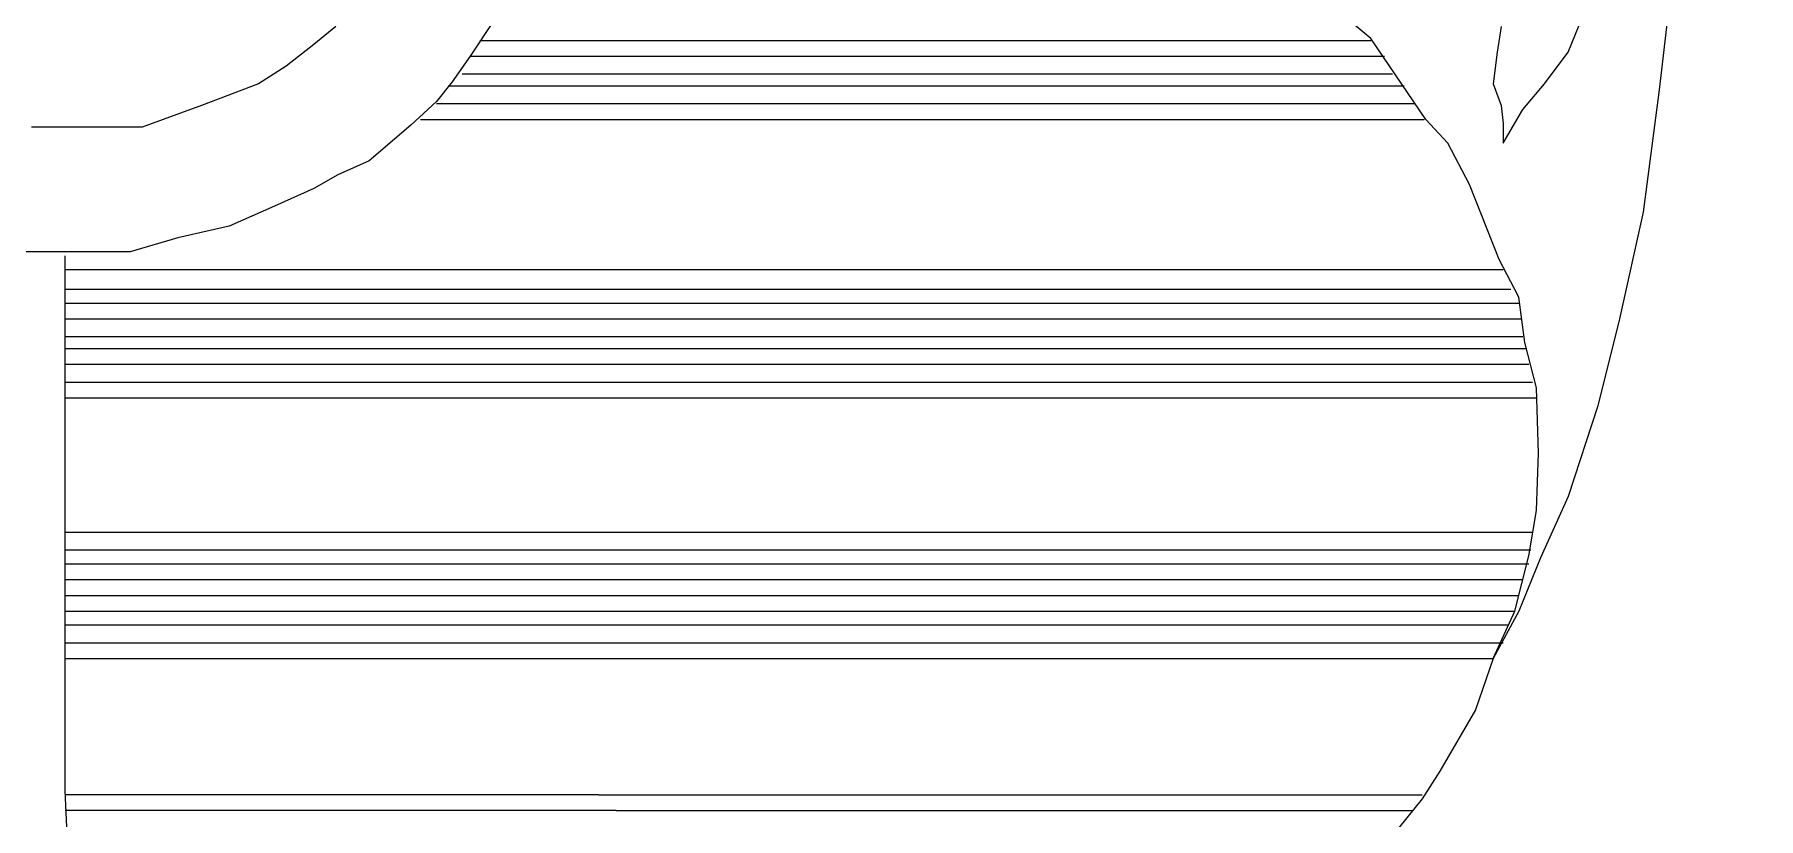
# Model space of a CAD drawing. Extents: x 730354 to 731930, y 4378581 to 4379608.
# Drawn here: x 730392.02 to 730400.74, y 4379437.29 to 4379441.26 of the extents above; entities that cross this region are included whole.
import ezdxf

# ---------------------------------------------------------------- set-up
doc = ezdxf.new("R2010")
doc.units = 0
doc.header["$MEASUREMENT"] = 0
doc.layers.get('0').update_dxf_attribs({"linetype": 'CONTINUOUS'})

msp = doc.modelspace()

# ---------------------------------------------------------------- linework, layer by layer
at = {"color": 7, "linetype": 'CONTINUOUS'}
for p, q in [((730398.78, 4379441.24), (730398.6, 4379441.39)), ((730398.78, 4379441.24), (730398.6, 4379441.39)), ((730399.78, 4379441.17), (730399.87, 4379441.39)), ((730399.78, 4379441.17), (730399.87, 4379441.39)), ((730400.29, 4379441.4), (730400.24, 4379440.98)), ((730400.29, 4379441.4), (730400.24, 4379440.98)), ((730393.54, 4379441.3), (730393.43, 4379441.21)), ((730393.54, 4379441.3), (730393.43, 4379441.21)), ((730394.34, 4379441.33), (730394.22, 4379441.15)), ((730394.34, 4379441.33), (730394.22, 4379441.15)), ((730399.44, 4379441.3), (730399.42, 4379441.17)), ((730399.44, 4379441.3), (730399.42, 4379441.17)), ((730393.43, 4379441.21), (730393.29, 4379441.1)), ((730393.43, 4379441.21), (730393.29, 4379441.1)), ((730394.27, 4379441.23), (730397.53, 4379441.23)), ((730394.27, 4379441.23), (730397.53, 4379441.23)), ((730397.53, 4379441.23), (730398.78, 4379441.23)), ((730397.53, 4379441.23), (730398.78, 4379441.23)), ((730399.06, 4379440.83), (730398.78, 4379441.24)), ((730399.06, 4379440.83), (730398.78, 4379441.24)), ((730394.22, 4379441.15), (730394.13, 4379441.02)), ((730394.22, 4379441.15), (730394.13, 4379441.02)), ((730394.22, 4379441.15), (730397.53, 4379441.15)), ((730394.22, 4379441.15), (730397.53, 4379441.15)), ((730397.53, 4379441.15), (730398.85, 4379441.15)), ((730397.53, 4379441.15), (730398.85, 4379441.15)), ((730399.42, 4379441.17), (730399.4, 4379441.01)), ((730399.42, 4379441.17), (730399.4, 4379441.01)), ((730399.66, 4379441.01), (730399.78, 4379441.17)), ((730399.66, 4379441.01), (730399.78, 4379441.17)), ((730393.29, 4379441.1), (730393.15, 4379441.01)), ((730393.29, 4379441.1), (730393.15, 4379441.01)), ((730394.13, 4379441.02), (730394.05, 4379440.92)), ((730394.13, 4379441.02), (730394.05, 4379440.92)), ((730394.18, 4379441.06), (730397.53, 4379441.06)), ((730394.18, 4379441.06), (730397.53, 4379441.06)), ((730397.53, 4379441.06), (730398.89, 4379441.06)), ((730397.53, 4379441.06), (730398.89, 4379441.06)), ((730393.15, 4379441.01), (730392.86, 4379440.9)), ((730393.15, 4379441.01), (730392.86, 4379440.9)), ((730394.11, 4379441), (730397.53, 4379441)), ((730394.11, 4379441), (730397.53, 4379441)), ((730397.53, 4379441), (730398.95, 4379441)), ((730397.53, 4379441), (730398.95, 4379441)), ((730399.4, 4379441.01), (730399.44, 4379440.9)), ((730399.4, 4379441.01), (730399.44, 4379440.9)), ((730399.55, 4379440.88), (730399.66, 4379441.01)), ((730399.55, 4379440.88), (730399.66, 4379441.01)), ((730400.24, 4379440.98), (730400.16, 4379440.36)), ((730400.24, 4379440.98), (730400.16, 4379440.36)), ((730392.86, 4379440.9), (730392.56, 4379440.79)), ((730392.86, 4379440.9), (730392.56, 4379440.79)), ((730394.05, 4379440.92), (730393.92, 4379440.8)), ((730394.05, 4379440.92), (730393.92, 4379440.8)), ((730394.05, 4379440.91), (730397.53, 4379440.91)), ((730394.05, 4379440.91), (730397.53, 4379440.91)), ((730397.53, 4379440.91), (730399, 4379440.91)), ((730397.53, 4379440.91), (730399, 4379440.91)), ((730399.44, 4379440.9), (730399.45, 4379440.81)), ((730399.44, 4379440.9), (730399.45, 4379440.81)), ((730399.45, 4379440.71), (730399.55, 4379440.88)), ((730399.45, 4379440.71), (730399.55, 4379440.88)), ((730392.2, 4379440.79), (730392, 4379440.79)), ((730392.2, 4379440.79), (730392, 4379440.79)), ((730392.37, 4379440.79), (730392.2, 4379440.79)), ((730392.37, 4379440.79), (730392.2, 4379440.79)), ((730392.56, 4379440.79), (730392.37, 4379440.79)), ((730392.56, 4379440.79), (730392.37, 4379440.79)), ((730393.92, 4379440.8), (730393.71, 4379440.62)), ((730393.92, 4379440.8), (730393.71, 4379440.62)), ((730393.97, 4379440.83), (730394.48, 4379440.83)), ((730393.97, 4379440.83), (730394.48, 4379440.83)), ((730394.48, 4379440.83), (730397.53, 4379440.83)), ((730394.48, 4379440.83), (730397.53, 4379440.83)), ((730397.53, 4379440.83), (730399.05, 4379440.83)), ((730397.53, 4379440.83), (730399.05, 4379440.83)), ((730399.17, 4379440.71), (730399.06, 4379440.83)), ((730399.17, 4379440.71), (730399.06, 4379440.83)), ((730399.45, 4379440.81), (730399.45, 4379440.71)), ((730399.45, 4379440.81), (730399.45, 4379440.71)), ((730399.28, 4379440.5), (730399.17, 4379440.71)), ((730399.28, 4379440.5), (730399.17, 4379440.71)), ((730393.71, 4379440.62), (730393.55, 4379440.55)), ((730393.71, 4379440.62), (730393.55, 4379440.55)), ((730393.55, 4379440.55), (730393.43, 4379440.48)), ((730393.55, 4379440.55), (730393.43, 4379440.48)), ((730399.43, 4379440.12), (730399.28, 4379440.5)), ((730399.43, 4379440.12), (730399.28, 4379440.5)), ((730393.43, 4379440.48), (730393.23, 4379440.39)), ((730393.43, 4379440.48), (730393.23, 4379440.39)), ((730393.23, 4379440.39), (730393, 4379440.29)), ((730393.23, 4379440.39), (730393, 4379440.29)), ((730400.16, 4379440.36), (730400.04, 4379439.82)), ((730400.16, 4379440.36), (730400.04, 4379439.82)), ((730393, 4379440.29), (730392.74, 4379440.23)), ((730393, 4379440.29), (730392.74, 4379440.23)), ((730392.14, 4379440.16), (730391.92, 4379440.16)), ((730392.14, 4379440.16), (730391.92, 4379440.16)), ((730392.32, 4379440.16), (730392.14, 4379440.16)), ((730392.32, 4379440.16), (730392.14, 4379440.16)), ((730392.5, 4379440.16), (730392.32, 4379440.16)), ((730392.5, 4379440.16), (730392.32, 4379440.16)), ((730392.74, 4379440.23), (730392.5, 4379440.16)), ((730392.74, 4379440.23), (730392.5, 4379440.16)), ((730392.17, 4379439.45), (730392.17, 4379440.14)), ((730392.17, 4379439.45), (730392.17, 4379440.14)), ((730392.17, 4379440.07), (730393.73, 4379440.07)), ((730392.17, 4379440.07), (730393.73, 4379440.07)), ((730393.73, 4379440.07), (730396.67, 4379440.07)), ((730393.73, 4379440.07), (730396.67, 4379440.07)), ((730396.67, 4379440.07), (730399.45, 4379440.07)), ((730396.67, 4379440.07), (730399.45, 4379440.07)), ((730399.53, 4379439.93), (730399.43, 4379440.12)), ((730399.53, 4379439.93), (730399.43, 4379440.12)), ((730392.17, 4379439.97), (730394.97, 4379439.97)), ((730392.17, 4379439.97), (730394.97, 4379439.97)), ((730394.97, 4379439.97), (730397.79, 4379439.97)), ((730394.97, 4379439.97), (730397.79, 4379439.97)), ((730397.79, 4379439.97), (730399.49, 4379439.97)), ((730397.79, 4379439.97), (730399.49, 4379439.97)), ((730392.17, 4379439.9), (730394.97, 4379439.9)), ((730392.17, 4379439.9), (730394.97, 4379439.9)), ((730394.97, 4379439.9), (730397.79, 4379439.9)), ((730394.97, 4379439.9), (730397.79, 4379439.9)), ((730397.79, 4379439.9), (730399.53, 4379439.9)), ((730397.79, 4379439.9), (730399.53, 4379439.9)), ((730399.56, 4379439.7), (730399.53, 4379439.93)), ((730399.56, 4379439.7), (730399.53, 4379439.93)), ((730392.17, 4379439.82), (730394.97, 4379439.82)), ((730392.17, 4379439.82), (730394.97, 4379439.82)), ((730394.97, 4379439.82), (730397.79, 4379439.82)), ((730394.97, 4379439.82), (730397.79, 4379439.82)), ((730397.79, 4379439.82), (730399.54, 4379439.82)), ((730397.79, 4379439.82), (730399.54, 4379439.82)), ((730400.04, 4379439.82), (730399.93, 4379439.38)), ((730400.04, 4379439.82), (730399.93, 4379439.38)), ((730392.17, 4379439.73), (730394.97, 4379439.73)), ((730392.17, 4379439.73), (730394.97, 4379439.73)), ((730394.97, 4379439.73), (730397.79, 4379439.73)), ((730394.97, 4379439.73), (730397.79, 4379439.73)), ((730397.79, 4379439.73), (730399.55, 4379439.73)), ((730397.79, 4379439.73), (730399.55, 4379439.73)), ((730392.17, 4379439.67), (730394.97, 4379439.67)), ((730392.17, 4379439.67), (730394.97, 4379439.67)), ((730394.97, 4379439.67), (730397.79, 4379439.67)), ((730394.97, 4379439.67), (730397.79, 4379439.67)), ((730397.79, 4379439.67), (730399.57, 4379439.67)), ((730397.79, 4379439.67), (730399.57, 4379439.67)), ((730399.62, 4379439.47), (730399.56, 4379439.7)), ((730399.62, 4379439.47), (730399.56, 4379439.7)), ((730392.17, 4379439.59), (730394.97, 4379439.59)), ((730392.17, 4379439.59), (730394.97, 4379439.59)), ((730394.97, 4379439.59), (730397.79, 4379439.59)), ((730394.97, 4379439.59), (730397.79, 4379439.59)), ((730397.79, 4379439.59), (730399.58, 4379439.59)), ((730397.79, 4379439.59), (730399.58, 4379439.59)), ((730392.17, 4379439.5), (730394.97, 4379439.5)), ((730392.17, 4379439.5), (730394.97, 4379439.5)), ((730392.17, 4379438.74), (730392.17, 4379439.45)), ((730392.17, 4379438.74), (730392.17, 4379439.45)), ((730394.97, 4379439.5), (730397.79, 4379439.5)), ((730394.97, 4379439.5), (730397.79, 4379439.5)), ((730397.79, 4379439.5), (730399.6, 4379439.5)), ((730397.79, 4379439.5), (730399.6, 4379439.5)), ((730399.63, 4379439.14), (730399.62, 4379439.47)), ((730399.63, 4379439.14), (730399.62, 4379439.47)), ((730392.17, 4379439.42), (730394.97, 4379439.42)), ((730392.17, 4379439.42), (730394.97, 4379439.42)), ((730394.97, 4379439.42), (730397.79, 4379439.42)), ((730394.97, 4379439.42), (730397.79, 4379439.42)), ((730397.79, 4379439.42), (730399.62, 4379439.42)), ((730397.79, 4379439.42), (730399.62, 4379439.42)), ((730399.93, 4379439.38), (730399.78, 4379438.92)), ((730399.93, 4379439.38), (730399.78, 4379438.92)), ((730399.62, 4379438.85), (730399.63, 4379439.14)), ((730399.62, 4379438.85), (730399.63, 4379439.14)), ((730399.58, 4379438.62), (730399.62, 4379438.85)), ((730399.58, 4379438.62), (730399.62, 4379438.85)), ((730399.78, 4379438.92), (730399.64, 4379438.61)), ((730399.78, 4379438.92), (730399.64, 4379438.61)), ((730392.17, 4379438.74), (730395.09, 4379438.74)), ((730392.17, 4379438.13), (730392.17, 4379438.74)), ((730392.17, 4379438.74), (730395.09, 4379438.74)), ((730392.17, 4379438.13), (730392.17, 4379438.74)), ((730395.09, 4379438.74), (730398.23, 4379438.74)), ((730395.09, 4379438.74), (730398.23, 4379438.74)), ((730398.23, 4379438.74), (730399.6, 4379438.74)), ((730398.23, 4379438.74), (730399.6, 4379438.74)), ((730392.17, 4379438.65), (730394.53, 4379438.65)), ((730392.17, 4379438.65), (730394.53, 4379438.65)), ((730392.17, 4379438.58), (730394.53, 4379438.58)), ((730392.17, 4379438.58), (730394.53, 4379438.58)), ((730394.53, 4379438.65), (730398.4, 4379438.65)), ((730394.53, 4379438.65), (730398.4, 4379438.65)), ((730394.53, 4379438.58), (730398.4, 4379438.58)), ((730394.53, 4379438.58), (730398.4, 4379438.58)), ((730398.4, 4379438.65), (730399.59, 4379438.65)), ((730398.4, 4379438.65), (730399.59, 4379438.65)), ((730398.4, 4379438.58), (730399.58, 4379438.58)), ((730398.4, 4379438.58), (730399.58, 4379438.58)), ((730399.51, 4379438.34), (730399.58, 4379438.62)), ((730399.51, 4379438.34), (730399.58, 4379438.62)), ((730399.64, 4379438.61), (730399.53, 4379438.34)), ((730399.64, 4379438.61), (730399.53, 4379438.34)), ((730392.17, 4379438.5), (730394.53, 4379438.5)), ((730392.17, 4379438.5), (730394.53, 4379438.5)), ((730394.53, 4379438.5), (730398.4, 4379438.5)), ((730394.53, 4379438.5), (730398.4, 4379438.5)), ((730398.4, 4379438.5), (730399.55, 4379438.5)), ((730398.4, 4379438.5), (730399.55, 4379438.5)), ((730392.17, 4379438.42), (730394.53, 4379438.42)), ((730392.17, 4379438.42), (730394.53, 4379438.42)), ((730394.53, 4379438.42), (730398.4, 4379438.42)), ((730394.53, 4379438.42), (730398.4, 4379438.42)), ((730398.4, 4379438.42), (730399.53, 4379438.42)), ((730398.4, 4379438.42), (730399.53, 4379438.42)), ((730392.17, 4379438.34), (730394.53, 4379438.34)), ((730392.17, 4379438.34), (730394.53, 4379438.34)), ((730394.53, 4379438.34), (730398.4, 4379438.34)), ((730394.53, 4379438.34), (730398.4, 4379438.34)), ((730398.4, 4379438.34), (730399.51, 4379438.34)), ((730398.4, 4379438.34), (730399.51, 4379438.34)), ((730399.53, 4379438.34), (730399.4, 4379438.1)), ((730399.4, 4379438.1), (730399.51, 4379438.34)), ((730399.53, 4379438.34), (730399.4, 4379438.1)), ((730399.4, 4379438.1), (730399.51, 4379438.34)), ((730392.17, 4379438.27), (730394.53, 4379438.27)), ((730392.17, 4379438.27), (730394.53, 4379438.27)), ((730394.53, 4379438.27), (730398.4, 4379438.27)), ((730394.53, 4379438.27), (730398.4, 4379438.27)), ((730398.4, 4379438.27), (730399.48, 4379438.27)), ((730398.4, 4379438.27), (730399.48, 4379438.27)), ((730392.17, 4379438.18), (730394.53, 4379438.18)), ((730392.17, 4379438.18), (730394.53, 4379438.18)), ((730394.53, 4379438.18), (730398.4, 4379438.18)), ((730394.53, 4379438.18), (730398.4, 4379438.18)), ((730398.4, 4379438.18), (730399.45, 4379438.18)), ((730398.4, 4379438.18), (730399.45, 4379438.18)), ((730392.17, 4379437.43), (730392.17, 4379438.13)), ((730392.17, 4379437.43), (730392.17, 4379438.13)), ((730392.17, 4379438.1), (730394.53, 4379438.1)), ((730392.17, 4379438.1), (730394.53, 4379438.1)), ((730394.53, 4379438.1), (730398.4, 4379438.1)), ((730394.53, 4379438.1), (730398.4, 4379438.1)), ((730398.4, 4379438.1), (730399.4, 4379438.1)), ((730398.4, 4379438.1), (730399.4, 4379438.1)), ((730399.4, 4379438.1), (730399.31, 4379437.84)), ((730399.4, 4379438.1), (730399.31, 4379437.84)), ((730399.31, 4379437.84), (730399.13, 4379437.53)), ((730399.31, 4379437.84), (730399.13, 4379437.53)), ((730399.31, 4379437.84), (730399.13, 4379437.53)), ((730399.13, 4379437.53), (730399.04, 4379437.39)), ((730399.13, 4379437.53), (730399.04, 4379437.39)), ((730392.2, 4379436.77), (730392.17, 4379437.43)), ((730392.2, 4379436.77), (730392.17, 4379437.43)), ((730394.87, 4379437.41), (730392.17, 4379437.41)), ((730394.87, 4379437.41), (730392.17, 4379437.41)), ((730394.87, 4379437.41), (730398.55, 4379437.41)), ((730394.87, 4379437.41), (730398.55, 4379437.41)), ((730398.55, 4379437.41), (730399.04, 4379437.41)), ((730398.55, 4379437.41), (730399.04, 4379437.41)), ((730399.04, 4379437.39), (730398.75, 4379437.03)), ((730399.04, 4379437.39), (730398.75, 4379437.03)), ((730394.96, 4379437.33), (730392.17, 4379437.33)), ((730394.96, 4379437.33), (730392.17, 4379437.33)), ((730394.96, 4379437.33), (730398.99, 4379437.33)), ((730394.96, 4379437.33), (730398.99, 4379437.33))]:
    msp.add_line(p, q, dxfattribs=at)

# ---------------------------------------------------------------- meshes
mesh = msp.add_polyface(dxfattribs=at)
corners = [(730354.5, 4378581), (730354.5, 4378581), (730354.5, 4378771.9618), (730662.5, 4378581), (730354.5, 4378946.4935), (730944, 4378581), (730354.5, 4379607.5), (730944, 4379242.0065), (730944, 4379607.5)]
mesh.append_faces([[corners[k] for k in face] for face in [(0, 1, 3, 2), (2, 3, 5, 4), (4, 5, 7, 6), (6, 7, 8, 8)]], dxfattribs={"vtx0": -1, "vtx2": -1, "color": 7})
mesh = msp.add_polyface(dxfattribs=at)
corners = [(730364.5, 4379421), (730364.5, 4379421), (730364.5, 4379595.2713), (730645.58, 4379421), (730364.5, 4379601.5), (730645.58, 4379427.2287), (730645.58, 4379601.5)]
mesh.append_faces([[corners[k] for k in face] for face in [(0, 1, 3, 2), (2, 3, 5, 4), (4, 5, 6, 6)]], dxfattribs={"vtx0": -1, "vtx2": -1, "color": 7})

doc.saveas('drawing.dxf')
